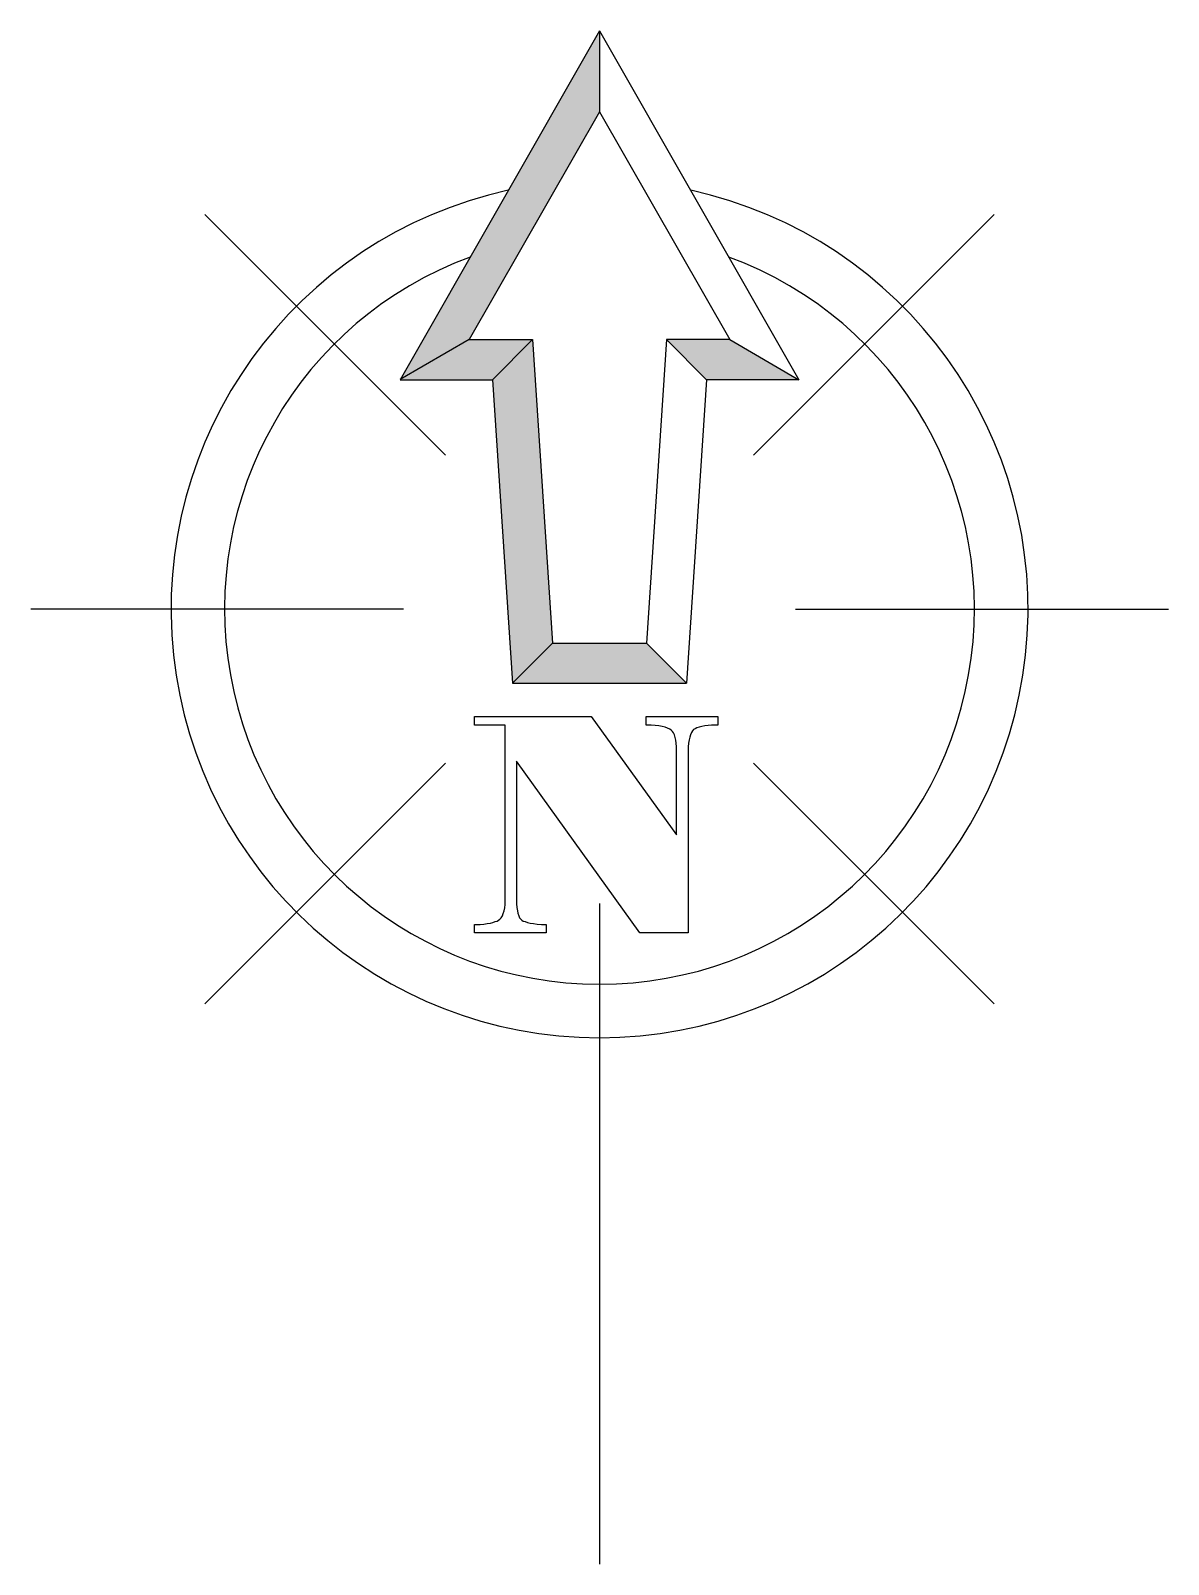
# Model space of a CAD drawing. Header units: millimetres. Extents: x 1160.92 to 1163.04, y -1314.91 to -1312.05.
import ezdxf

# ---------------------------------------------------------------- set-up
doc = ezdxf.new("R2010")
doc.units = ezdxf.units.MM
doc.header["$LTSCALE"] = 10
doc.layers.add('Símbolos_Gráficos', color=1, linetype='Continuous')

msp = doc.modelspace()

# ---------------------------------------------------------------- hatches: boundary and pattern name
at = {"layer": 'Símbolos_Gráficos'}
h = msp.add_hatch(color=1, dxfattribs=at)
h.paths.add_polyline_path([(1161.8159, -1313.2687), (1161.8909, -1313.1937), (1161.8534, -1312.6273), (1161.7784, -1312.7023)])
h.paths.add_polyline_path([(1161.9784, -1312.2019), (1161.9784, -1312.0507), (1161.6064, -1312.7017), (1161.7353, -1312.6273)])
h = msp.add_hatch(color=254, dxfattribs=at)
h.paths.add_polyline_path([(1161.7353, -1312.6273), (1161.6064, -1312.7017), (1161.6061, -1312.7023), (1161.7784, -1312.7023), (1161.8534, -1312.6273)])
h.paths.add_polyline_path([(1162.2215, -1312.6273), (1162.1034, -1312.6273), (1162.1784, -1312.7023), (1162.3507, -1312.7023)])
msp.add_hatch(color=254, dxfattribs=at).paths.add_polyline_path([(1161.8909, -1313.1937), (1161.8159, -1313.2687), (1162.1409, -1313.2687), (1162.0659, -1313.1937)])

# ---------------------------------------------------------------- linework, layer by layer
at = {"layer": 'Símbolos_Gráficos', "color": 2}
for p, q in [((1161.9784, -1312.0507), (1161.6061, -1312.7023)), ((1161.9784, -1312.0507), (1161.9784, -1312.2019)), ((1161.9784, -1312.0507), (1162.3507, -1312.7023)), ((1161.7353, -1312.6273), (1161.6064, -1312.7017)), ((1161.7784, -1312.7023), (1161.8534, -1312.6273)), ((1162.1034, -1312.6273), (1162.1784, -1312.7023)), ((1162.2215, -1312.6273), (1162.3507, -1312.7023)), ((1161.6061, -1312.7023), (1161.7784, -1312.7023)), ((1161.7784, -1312.7023), (1161.8159, -1313.2687)), ((1162.1784, -1312.7023), (1162.1409, -1313.2687)), ((1162.3507, -1312.7023), (1162.1784, -1312.7023)), ((1161.8909, -1313.1937), (1161.8159, -1313.2687)), ((1162.0659, -1313.1937), (1162.1409, -1313.2687)), ((1161.8159, -1313.2687), (1162.1409, -1313.2687))]:
    msp.add_line(p, q, dxfattribs=at)
at = {"layer": 'Símbolos_Gráficos', "color": 3}
for p, q in [((1161.9784, -1312.2019), (1161.7353, -1312.6273)), ((1161.9784, -1312.2019), (1162.2215, -1312.6273)), ((1161.7353, -1312.6273), (1161.8534, -1312.6273)), ((1161.8534, -1312.6273), (1161.8909, -1313.1937)), ((1162.1034, -1312.6273), (1162.0659, -1313.1937)), ((1162.2215, -1312.6273), (1162.1034, -1312.6273)), ((1161.8909, -1313.1937), (1162.0659, -1313.1937)), ((1161.7448, -1313.3467), (1161.7448, -1313.3309)), ((1161.7448, -1313.3309), (1161.9628, -1313.3309)), ((1161.9628, -1313.3309), (1162.1222, -1313.5516)), ((1162.0656, -1313.3467), (1162.0656, -1313.3309)), ((1162.0656, -1313.3309), (1162.1992, -1313.3309)), ((1162.1992, -1313.3309), (1162.1992, -1313.3467)), ((1161.802, -1313.3467), (1161.7448, -1313.3467)), ((1161.802, -1313.6752), (1161.802, -1313.3467)), ((1162.0671, -1313.3467), (1162.0656, -1313.3467)), ((1162.075, -1313.3467), (1162.0671, -1313.3467)), ((1162.0823, -1313.3472), (1162.075, -1313.3467)), ((1162.0891, -1313.3482), (1162.0823, -1313.3472)), ((1162.0954, -1313.3493), (1162.0891, -1313.3482)), ((1162.1007, -1313.3508), (1162.0954, -1313.3493)), ((1162.1054, -1313.3524), (1162.1007, -1313.3508)), ((1162.1096, -1313.3545), (1162.1054, -1313.3524)), ((1162.1127, -1313.3566), (1162.1096, -1313.3545)), ((1162.1148, -1313.3587), (1162.1127, -1313.3566)), ((1162.1164, -1313.3613), (1162.1148, -1313.3587)), ((1162.1185, -1313.365), (1162.1164, -1313.3613)), ((1162.1195, -1313.3697), (1162.1185, -1313.365)), ((1162.1484, -1313.365), (1162.1468, -1313.3692)), ((1162.1499, -1313.3608), (1162.1484, -1313.365)), ((1162.152, -1313.3577), (1162.1499, -1313.3608)), ((1162.1541, -1313.355), (1162.152, -1313.3577)), ((1162.1567, -1313.3535), (1162.1541, -1313.355)), ((1162.1604, -1313.3519), (1162.1567, -1313.3535)), ((1162.1646, -1313.3503), (1162.1604, -1313.3519)), ((1162.1693, -1313.3493), (1162.1646, -1313.3503)), ((1162.1751, -1313.3482), (1162.1693, -1313.3493)), ((1162.1814, -1313.3472), (1162.1751, -1313.3482)), ((1162.1877, -1313.3467), (1162.1814, -1313.3472)), ((1162.195, -1313.3467), (1162.1877, -1313.3467)), ((1162.1992, -1313.3467), (1162.195, -1313.3467)), ((1162.1206, -1313.375), (1162.1195, -1313.3697)), ((1162.1216, -1313.3807), (1162.1206, -1313.375)), ((1162.1222, -1313.387), (1162.1216, -1313.3807)), ((1162.1222, -1313.3943), (1162.1222, -1313.387)), ((1162.1222, -1313.5516), (1162.1222, -1313.3943)), ((1162.1447, -1313.3807), (1162.1442, -1313.387)), ((1162.1442, -1313.387), (1162.1442, -1313.3943)), ((1162.1442, -1313.3943), (1162.1442, -1313.7345)), ((1162.1457, -1313.3744), (1162.1447, -1313.3807)), ((1162.1468, -1313.3692), (1162.1457, -1313.3744)), ((1162.0535, -1313.7345), (1161.8234, -1313.4137)), ((1161.8234, -1313.4137), (1161.8234, -1313.6737)), ((1161.802, -1313.6815), (1161.802, -1313.6752)), ((1161.8234, -1313.6737), (1161.8234, -1313.6805)), ((1161.8234, -1313.6737), (1161.8234, -1313.6737)), ((1161.8234, -1313.6805), (1161.824, -1313.6873)), ((1161.7899, -1313.7109), (1161.7925, -1313.7088)), ((1161.7925, -1313.7088), (1161.7951, -1313.7062)), ((1161.7951, -1313.7062), (1161.7972, -1313.7025)), ((1161.7972, -1313.7025), (1161.7988, -1313.6983)), ((1161.7988, -1313.6983), (1161.8004, -1313.6931)), ((1161.8004, -1313.6931), (1161.8014, -1313.6878)), ((1161.8014, -1313.6878), (1161.802, -1313.6815)), ((1161.824, -1313.6873), (1161.825, -1313.6931)), ((1161.825, -1313.6931), (1161.8261, -1313.6978)), ((1161.8261, -1313.6978), (1161.8276, -1313.7025)), ((1161.8276, -1313.7025), (1161.8292, -1313.7062)), ((1161.8292, -1313.7062), (1161.8313, -1313.7088)), ((1161.8313, -1313.7088), (1161.8334, -1313.7109)), ((1161.7448, -1313.7345), (1161.7448, -1313.7187)), ((1161.7448, -1313.7187), (1161.7485, -1313.7187)), ((1161.8785, -1313.7345), (1161.7448, -1313.7345)), ((1161.7485, -1313.7187), (1161.7558, -1313.7187)), ((1161.7558, -1313.7187), (1161.7626, -1313.7182)), ((1161.7626, -1313.7182), (1161.7689, -1313.7172)), ((1161.7689, -1313.7172), (1161.7747, -1313.7161)), ((1161.7747, -1313.7161), (1161.7794, -1313.7151)), ((1161.7794, -1313.7151), (1161.7836, -1313.7135)), ((1161.7836, -1313.7135), (1161.7873, -1313.7124)), ((1161.7873, -1313.7124), (1161.7899, -1313.7109)), ((1161.8334, -1313.7109), (1161.836, -1313.7124)), ((1161.836, -1313.7124), (1161.8397, -1313.7135)), ((1161.8397, -1313.7135), (1161.8439, -1313.7151)), ((1161.8439, -1313.7151), (1161.8491, -1313.7161)), ((1161.8491, -1313.7161), (1161.8554, -1313.7172)), ((1161.8554, -1313.7172), (1161.8622, -1313.7182)), ((1161.8622, -1313.7182), (1161.8701, -1313.7187)), ((1161.8701, -1313.7187), (1161.8785, -1313.7187)), ((1161.8785, -1313.7187), (1161.8785, -1313.7345)), ((1162.1442, -1313.7345), (1162.0535, -1313.7345))]:
    msp.add_line(p, q, dxfattribs=at)
at = {"layer": 'Símbolos_Gráficos', "color": 4}
for p, q in [((1161.691, -1312.843), (1161.2416, -1312.3936)), ((1162.2657, -1312.843), (1162.7151, -1312.3936)), ((1161.6122, -1313.1303), (1160.9164, -1313.1303)), ((1162.3445, -1313.1303), (1163.0404, -1313.1303)), ((1161.691, -1313.4177), (1161.2416, -1313.8671)), ((1162.2657, -1313.4177), (1162.7151, -1313.8671)), ((1161.9784, -1313.6796), (1161.9784, -1314.9129))]:
    msp.add_line(p, q, dxfattribs=at)
at = {"layer": 'Símbolos_Gráficos'}
msp.add_line((1162.1409, -1313.2687), (1162.0659, -1313.1937), dxfattribs=at)
at = {"layer": 'Símbolos_Gráficos', "color": 2}
for radius, start, end in [(0.8, 102.2886, 77.7114), (0.7, 110.1814, 69.8186)]:
    msp.add_arc((1161.9784, -1313.1303), radius, start, end, dxfattribs=at)

doc.saveas('drawing.dxf')
